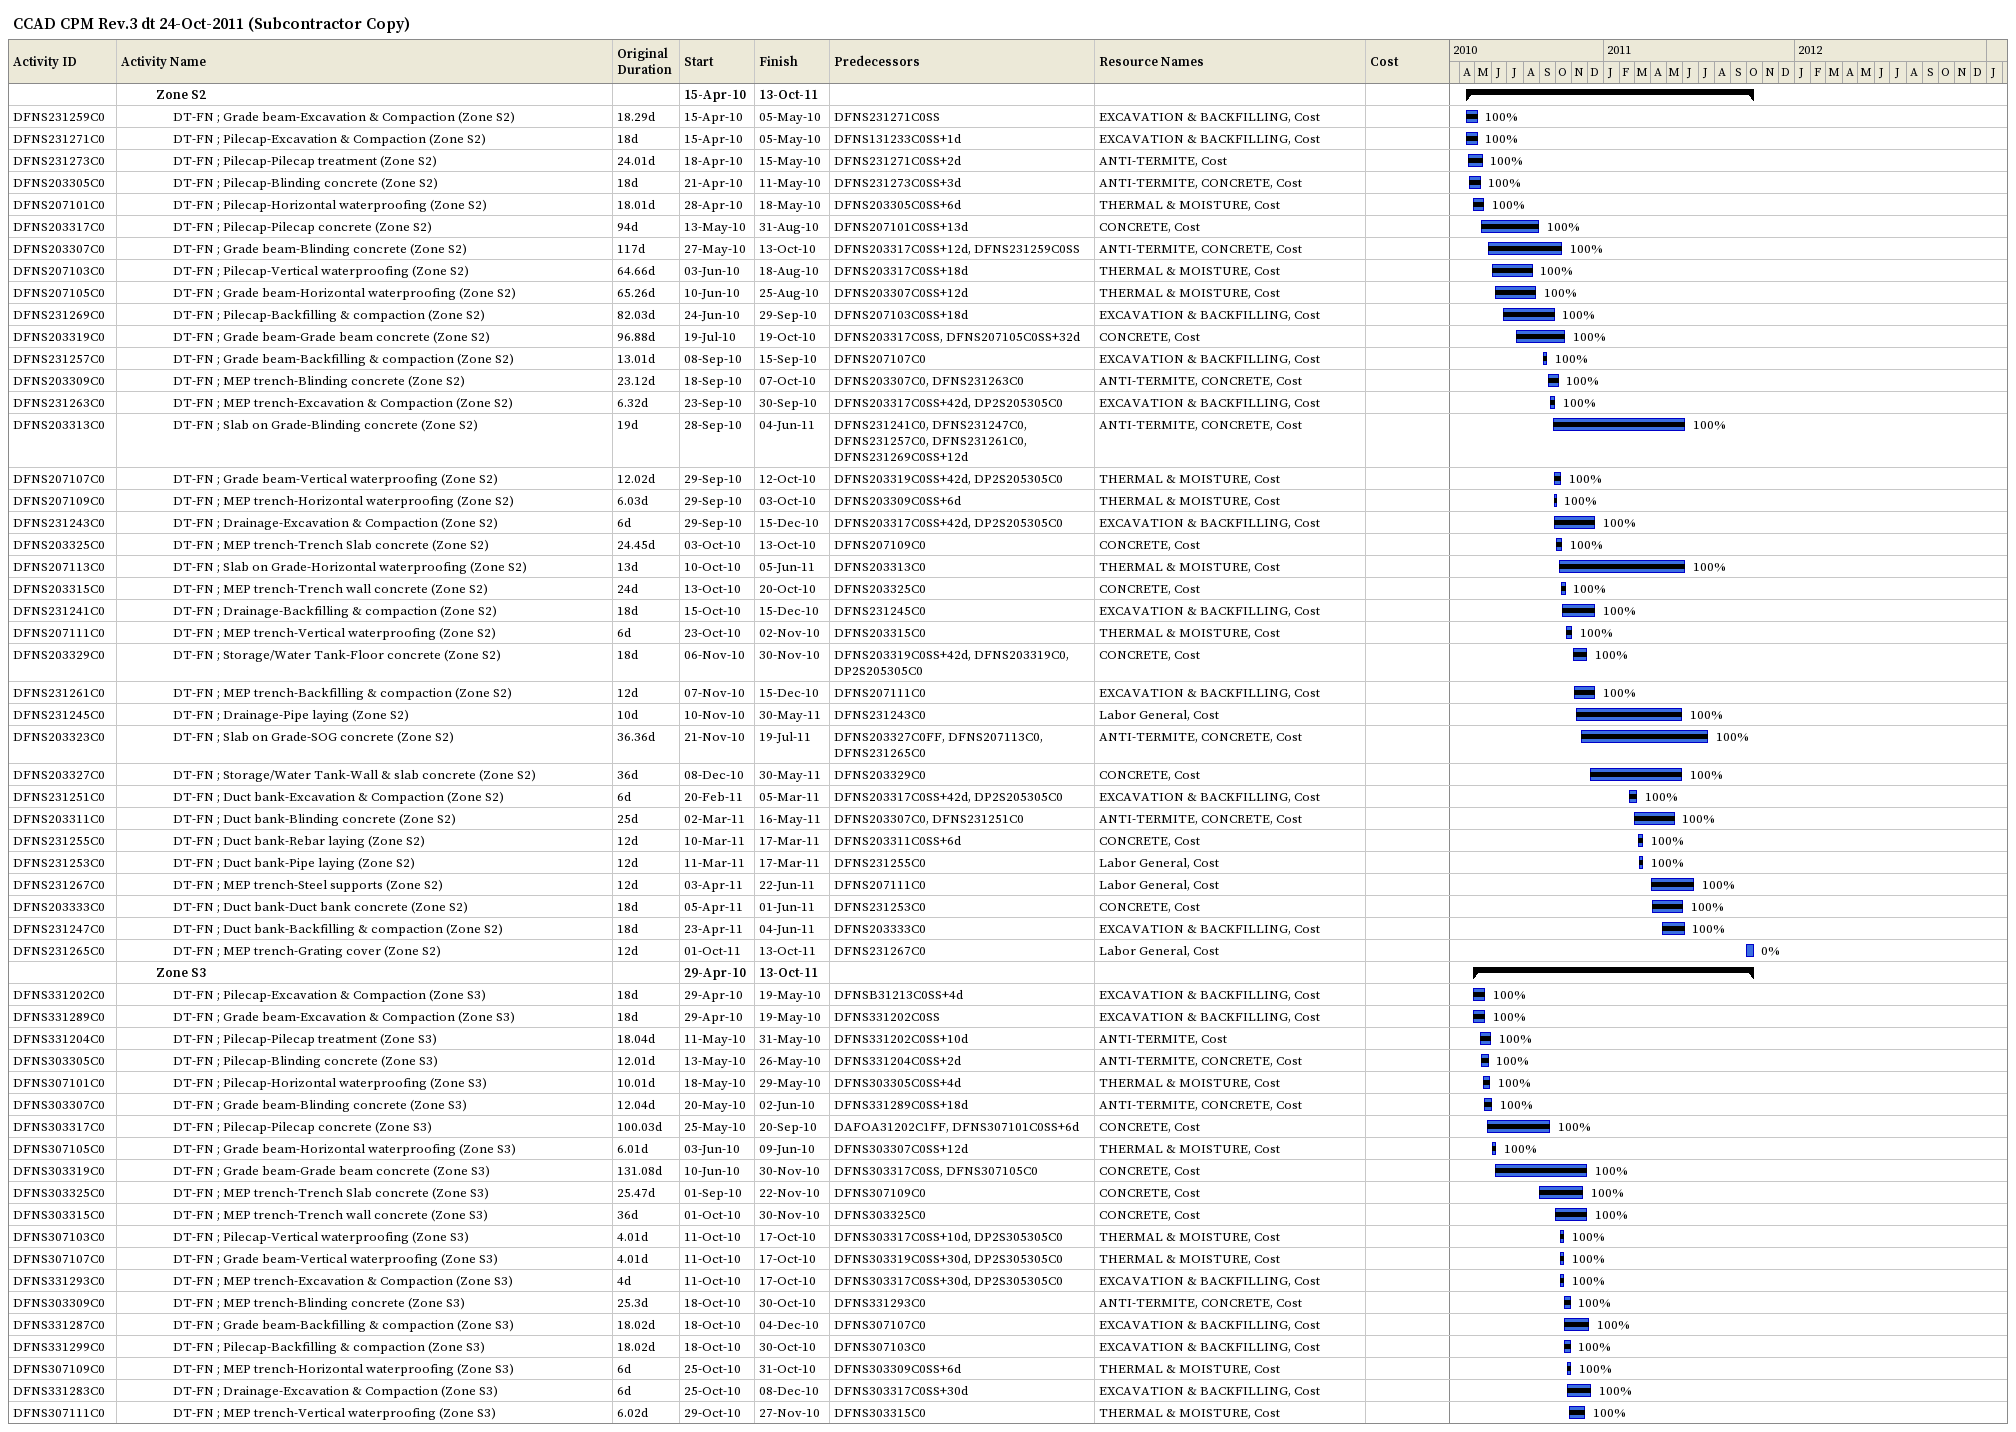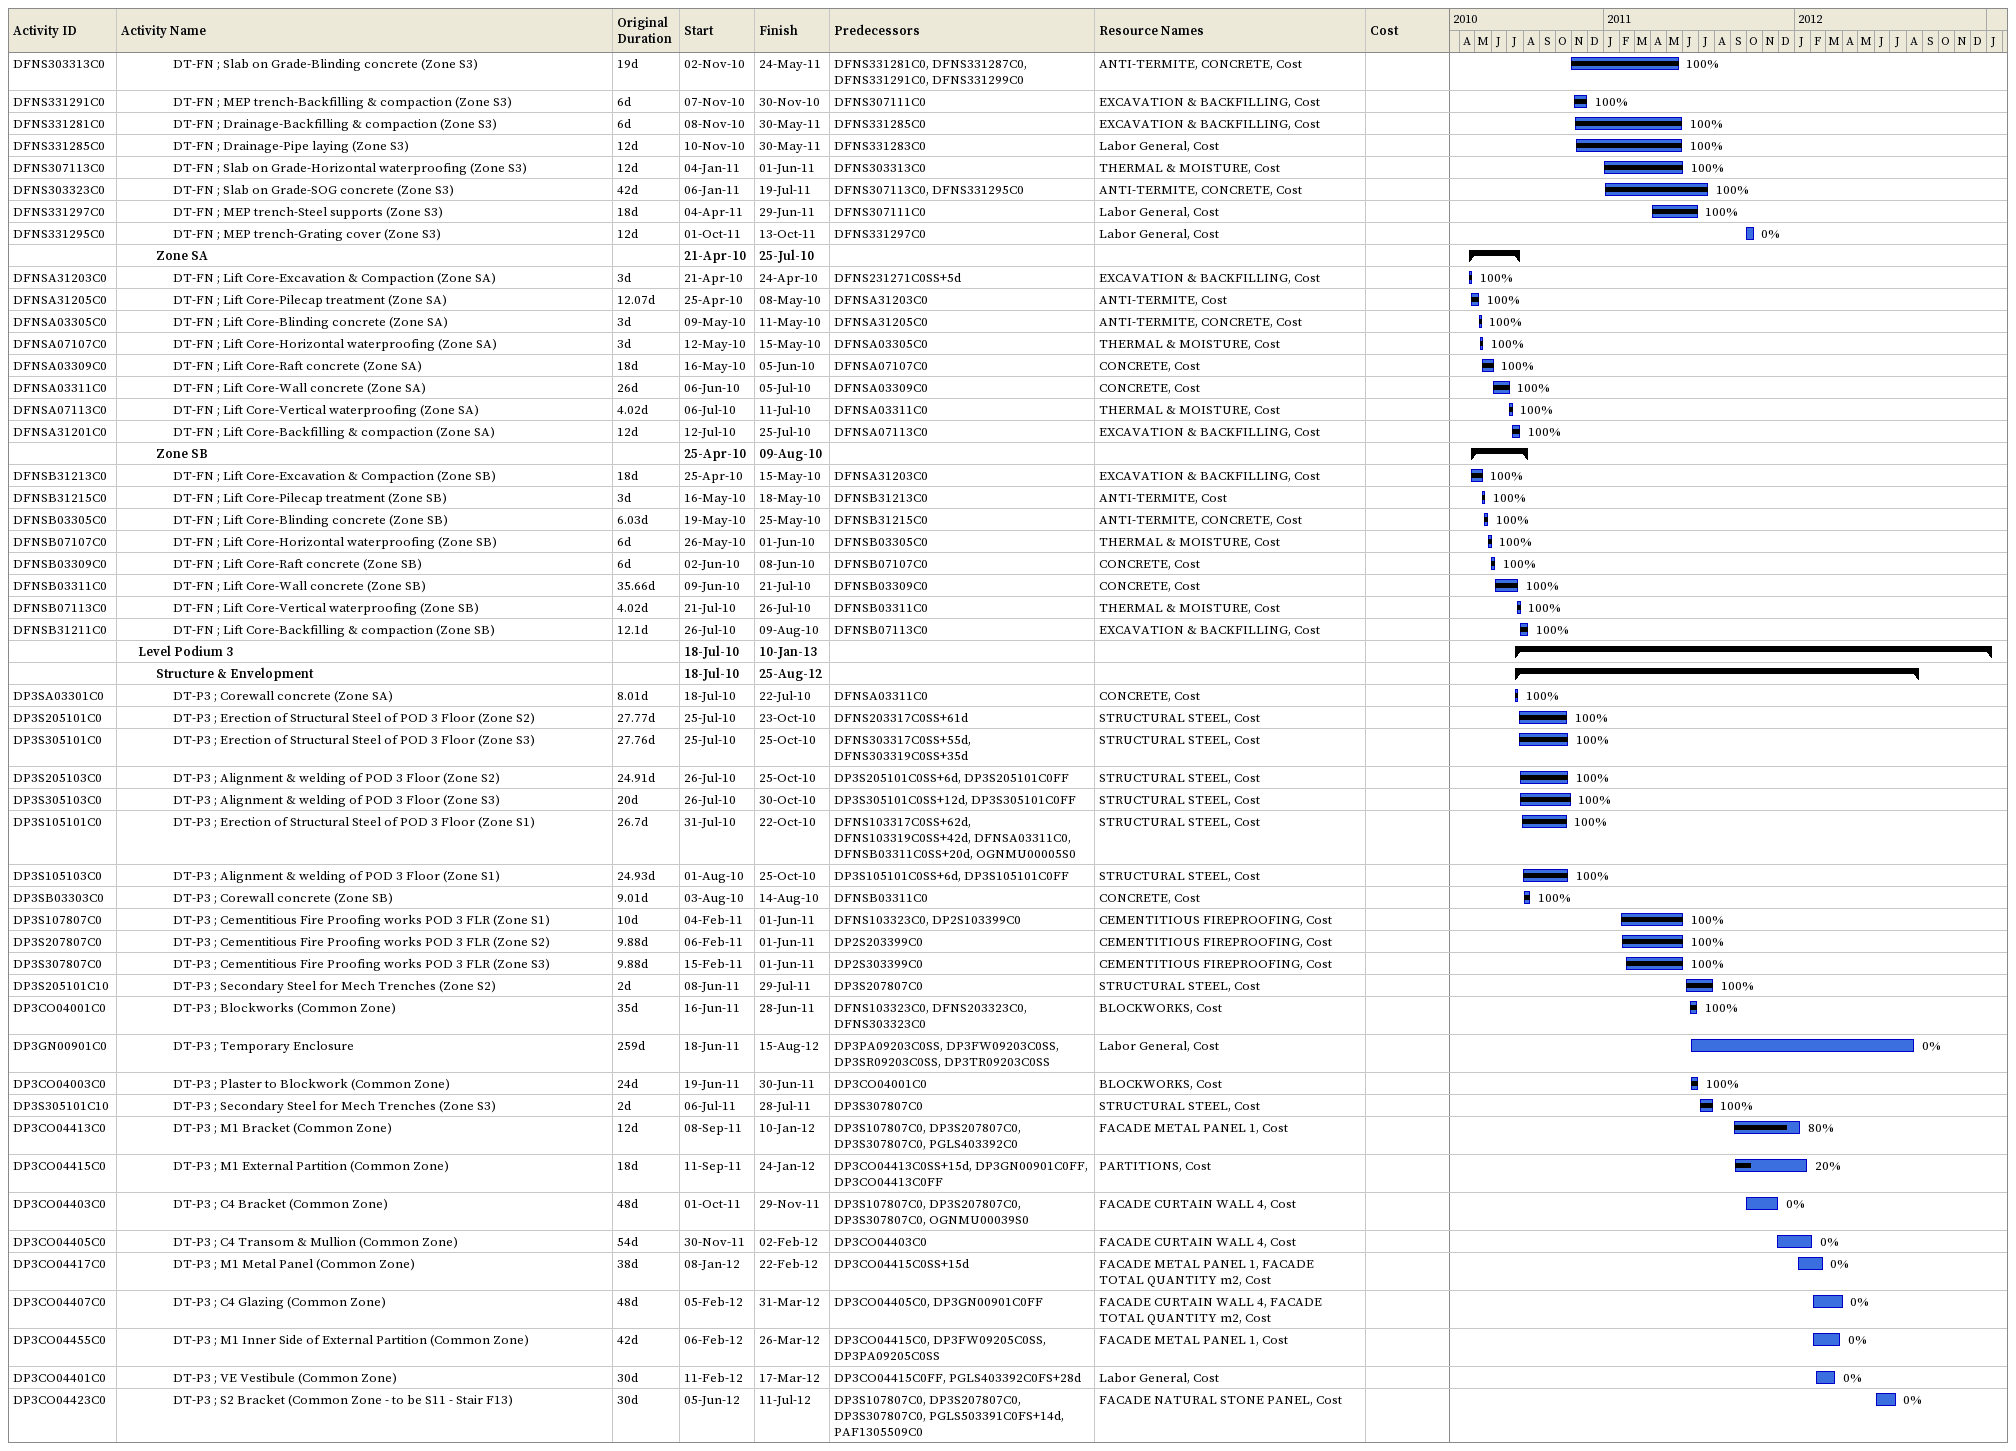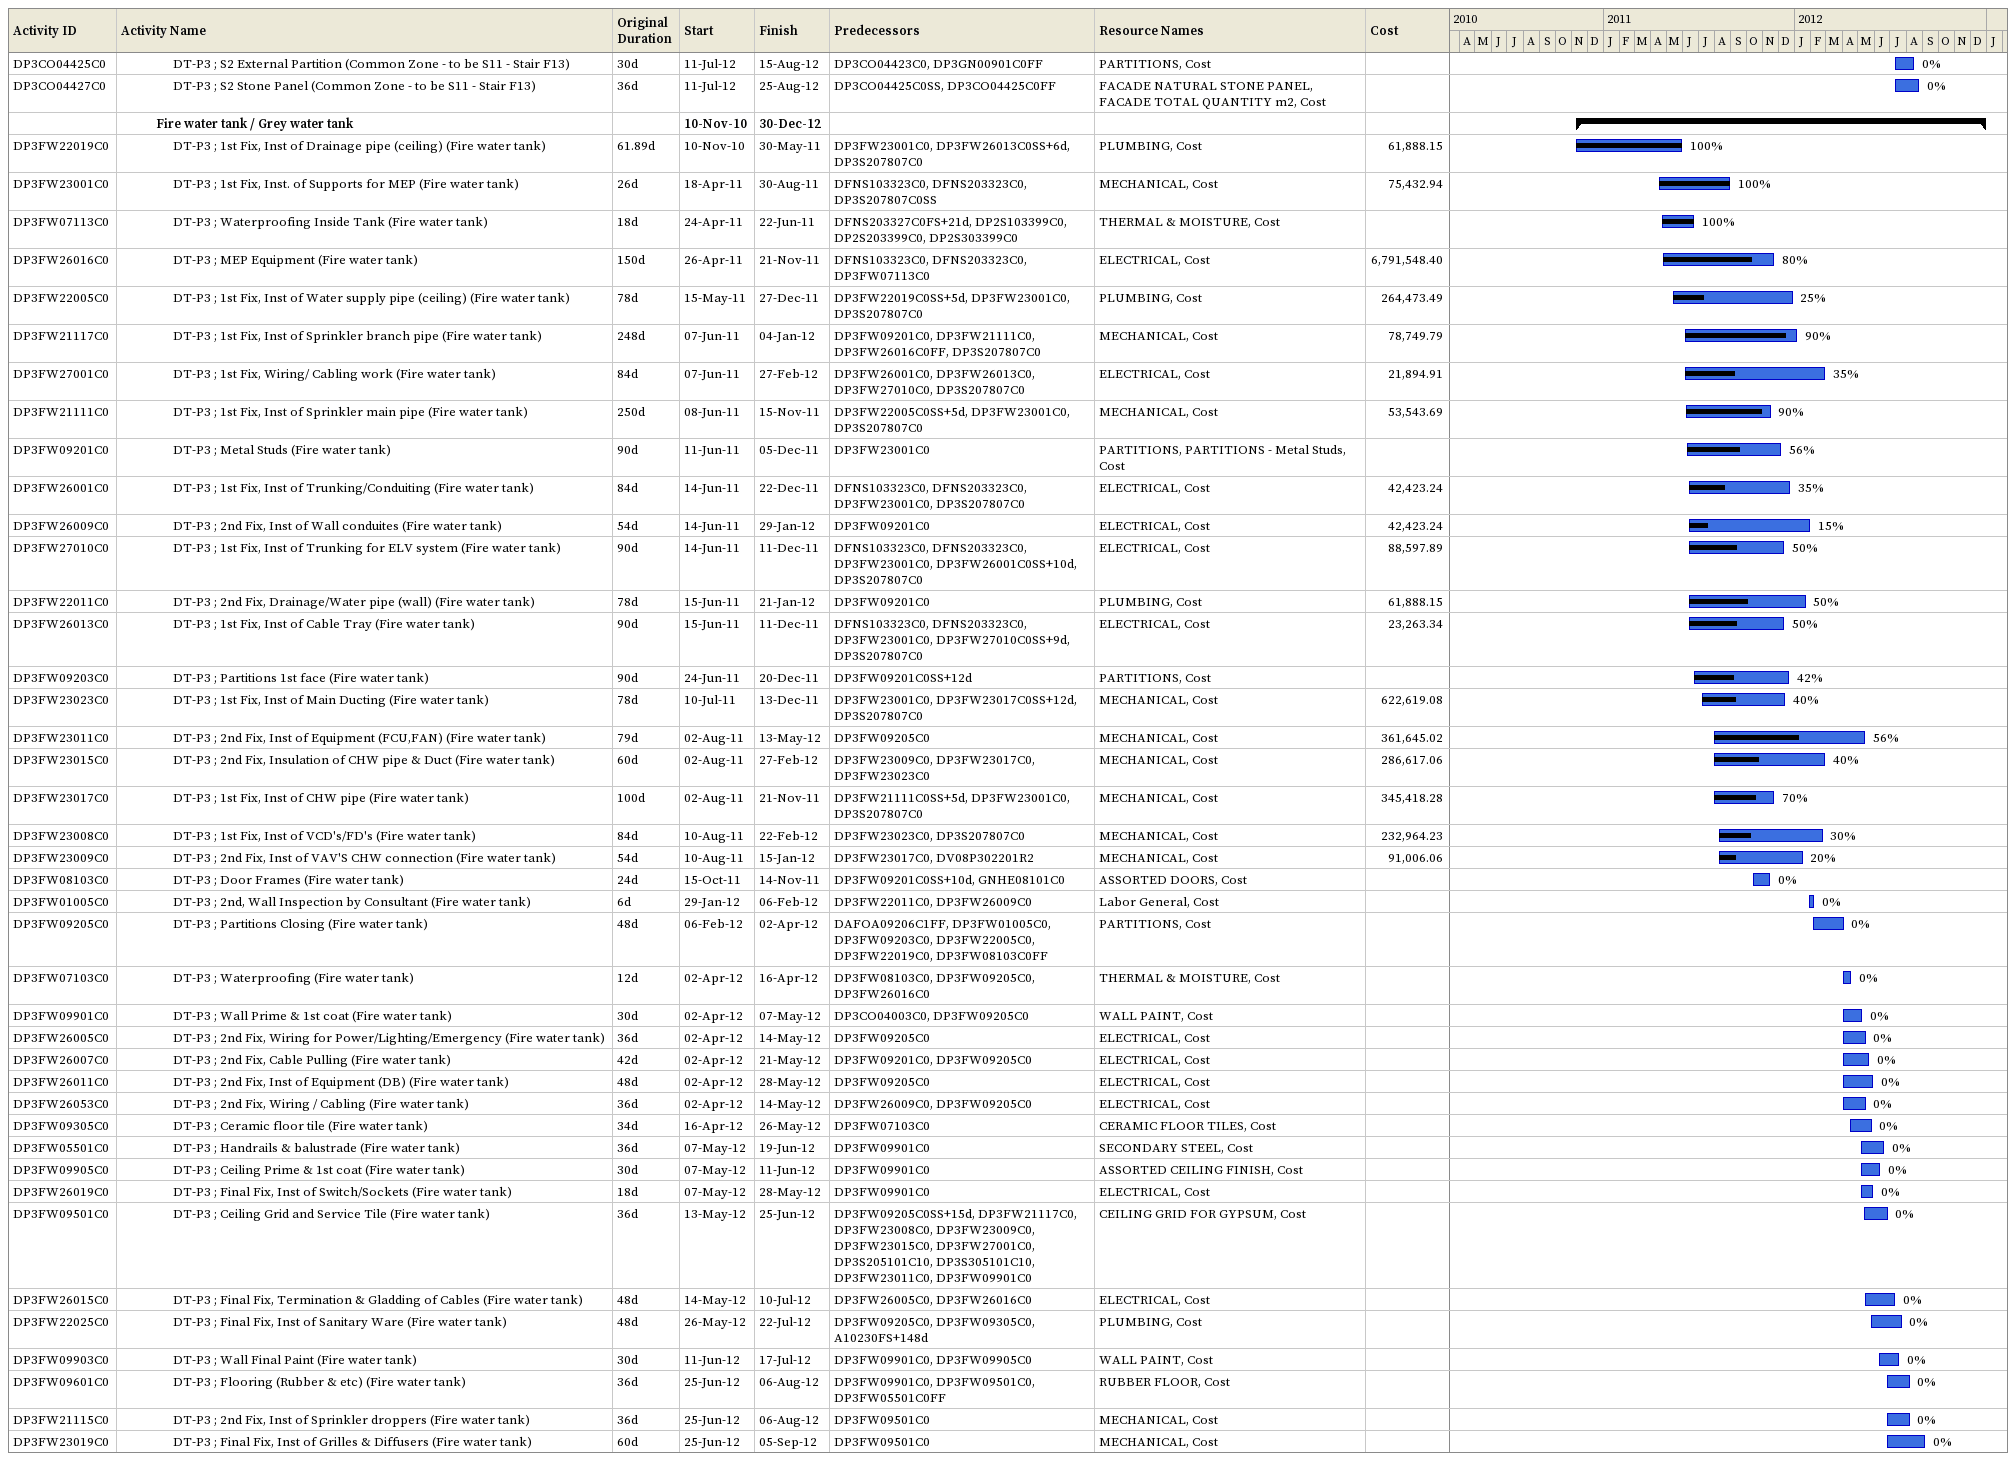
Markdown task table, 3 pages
CCAD CPM Rev.3 dt 24-Oct-2011 (Subcontractor Copy)

| ID | Level | Task | Original duration | Start | Finish | Predecessors | Resources | % complete | Cost |
|---|---|---|---|---|---|---|---|---|---|
|  | 3 | **Zone S2** |  | 2010-04-15 | 2011-10-13 |  |  |  |  |
| DFNS231259C0 | 4 | DT-FN ; Grade beam-Excavation & Compaction (Zone S2) | 18.29d | 2010-04-15 | 2010-05-05 | DFNS231271C0SS | EXCAVATION & BACKFILLING, Cost | 100 |  |
| DFNS231271C0 | 4 | DT-FN ; Pilecap-Excavation & Compaction (Zone S2) | 18d | 2010-04-15 | 2010-05-05 | DFNS131233C0SS+1d | EXCAVATION & BACKFILLING, Cost | 100 |  |
| DFNS231273C0 | 4 | DT-FN ; Pilecap-Pilecap treatment (Zone S2) | 24.01d | 2010-04-18 | 2010-05-15 | DFNS231271C0SS+2d | ANTI-TERMITE, Cost | 100 |  |
| DFNS203305C0 | 4 | DT-FN ; Pilecap-Blinding concrete (Zone S2) | 18d | 2010-04-21 | 2010-05-11 | DFNS231273C0SS+3d | ANTI-TERMITE, CONCRETE, Cost | 100 |  |
| DFNS207101C0 | 4 | DT-FN ; Pilecap-Horizontal waterproofing (Zone S2) | 18.01d | 2010-04-28 | 2010-05-18 | DFNS203305C0SS+6d | THERMAL & MOISTURE, Cost | 100 |  |
| DFNS203317C0 | 4 | DT-FN ; Pilecap-Pilecap concrete (Zone S2) | 94d | 2010-05-13 | 2010-08-31 | DFNS207101C0SS+13d | CONCRETE, Cost | 100 |  |
| DFNS203307C0 | 4 | DT-FN ; Grade beam-Blinding concrete (Zone S2) | 117d | 2010-05-27 | 2010-10-13 | DFNS203317C0SS+12d, DFNS231259C0SS | ANTI-TERMITE, CONCRETE, Cost | 100 |  |
| DFNS207103C0 | 4 | DT-FN ; Pilecap-Vertical waterproofing (Zone S2) | 64.66d | 2010-06-03 | 2010-08-18 | DFNS203317C0SS+18d | THERMAL & MOISTURE, Cost | 100 |  |
| DFNS207105C0 | 4 | DT-FN ; Grade beam-Horizontal waterproofing (Zone S2) | 65.26d | 2010-06-10 | 2010-08-25 | DFNS203307C0SS+12d | THERMAL & MOISTURE, Cost | 100 |  |
| DFNS231269C0 | 4 | DT-FN ; Pilecap-Backfilling & compaction (Zone S2) | 82.03d | 2010-06-24 | 2010-09-29 | DFNS207103C0SS+18d | EXCAVATION & BACKFILLING, Cost | 100 |  |
| DFNS203319C0 | 4 | DT-FN ; Grade beam-Grade beam concrete (Zone S2) | 96.88d | 2010-07-19 | 2010-10-19 | DFNS203317C0SS, DFNS207105C0SS+32d | CONCRETE, Cost | 100 |  |
| DFNS231257C0 | 4 | DT-FN ; Grade beam-Backfilling & compaction (Zone S2) | 13.01d | 2010-09-08 | 2010-09-15 | DFNS207107C0 | EXCAVATION & BACKFILLING, Cost | 100 |  |
| DFNS203309C0 | 4 | DT-FN ; MEP trench-Blinding concrete (Zone S2) | 23.12d | 2010-09-18 | 2010-10-07 | DFNS203307C0, DFNS231263C0 | ANTI-TERMITE, CONCRETE, Cost | 100 |  |
| DFNS231263C0 | 4 | DT-FN ; MEP trench-Excavation & Compaction (Zone S2) | 6.32d | 2010-09-23 | 2010-09-30 | DFNS203317C0SS+42d, DP2S205305C0 | EXCAVATION & BACKFILLING, Cost | 100 |  |
| DFNS203313C0 | 4 | DT-FN ; Slab on Grade-Blinding concrete (Zone S2) | 19d | 2010-09-28 | 2011-06-04 | DFNS231241C0, DFNS231247C0, DFNS231257C0, DFNS231261C0, DFNS231269C0SS+12d | ANTI-TERMITE, CONCRETE, Cost | 100 |  |
| DFNS207107C0 | 4 | DT-FN ; Grade beam-Vertical waterproofing (Zone S2) | 12.02d | 2010-09-29 | 2010-10-12 | DFNS203319C0SS+42d, DP2S205305C0 | THERMAL & MOISTURE, Cost | 100 |  |
| DFNS207109C0 | 4 | DT-FN ; MEP trench-Horizontal waterproofing (Zone S2) | 6.03d | 2010-09-29 | 2010-10-03 | DFNS203309C0SS+6d | THERMAL & MOISTURE, Cost | 100 |  |
| DFNS231243C0 | 4 | DT-FN ; Drainage-Excavation & Compaction (Zone S2) | 6d | 2010-09-29 | 2010-12-15 | DFNS203317C0SS+42d, DP2S205305C0 | EXCAVATION & BACKFILLING, Cost | 100 |  |
| DFNS203325C0 | 4 | DT-FN ; MEP trench-Trench Slab concrete (Zone S2) | 24.45d | 2010-10-03 | 2010-10-13 | DFNS207109C0 | CONCRETE, Cost | 100 |  |
| DFNS207113C0 | 4 | DT-FN ; Slab on Grade-Horizontal waterproofing (Zone S2) | 13d | 2010-10-10 | 2011-06-05 | DFNS203313C0 | THERMAL & MOISTURE, Cost | 100 |  |
| DFNS203315C0 | 4 | DT-FN ; MEP trench-Trench wall concrete (Zone S2) | 24d | 2010-10-13 | 2010-10-20 | DFNS203325C0 | CONCRETE, Cost | 100 |  |
| DFNS231241C0 | 4 | DT-FN ; Drainage-Backfilling & compaction (Zone S2) | 18d | 2010-10-15 | 2010-12-15 | DFNS231245C0 | EXCAVATION & BACKFILLING, Cost | 100 |  |
| DFNS207111C0 | 4 | DT-FN ; MEP trench-Vertical waterproofing (Zone S2) | 6d | 2010-10-23 | 2010-11-02 | DFNS203315C0 | THERMAL & MOISTURE, Cost | 100 |  |
| DFNS203329C0 | 4 | DT-FN ; Storage/Water Tank-Floor concrete (Zone S2) | 18d | 2010-11-06 | 2010-11-30 | DFNS203319C0SS+42d, DFNS203319C0, DP2S205305C0 | CONCRETE, Cost | 100 |  |
| DFNS231261C0 | 4 | DT-FN ; MEP trench-Backfilling & compaction (Zone S2) | 12d | 2010-11-07 | 2010-12-15 | DFNS207111C0 | EXCAVATION & BACKFILLING, Cost | 100 |  |
| DFNS231245C0 | 4 | DT-FN ; Drainage-Pipe laying (Zone S2) | 10d | 2010-11-10 | 2011-05-30 | DFNS231243C0 | Labor General, Cost | 100 |  |
| DFNS203323C0 | 4 | DT-FN ; Slab on Grade-SOG concrete (Zone S2) | 36.36d | 2010-11-21 | 2011-07-19 | DFNS203327C0FF, DFNS207113C0, DFNS231265C0 | ANTI-TERMITE, CONCRETE, Cost | 100 |  |
| DFNS203327C0 | 4 | DT-FN ; Storage/Water Tank-Wall & slab concrete (Zone S2) | 36d | 2010-12-08 | 2011-05-30 | DFNS203329C0 | CONCRETE, Cost | 100 |  |
| DFNS231251C0 | 4 | DT-FN ; Duct bank-Excavation & Compaction (Zone S2) | 6d | 2011-02-20 | 2011-03-05 | DFNS203317C0SS+42d, DP2S205305C0 | EXCAVATION & BACKFILLING, Cost | 100 |  |
| DFNS203311C0 | 4 | DT-FN ; Duct bank-Blinding concrete (Zone S2) | 25d | 2011-03-02 | 2011-05-16 | DFNS203307C0, DFNS231251C0 | ANTI-TERMITE, CONCRETE, Cost | 100 |  |
| DFNS231255C0 | 4 | DT-FN ; Duct bank-Rebar laying (Zone S2) | 12d | 2011-03-10 | 2011-03-17 | DFNS203311C0SS+6d | CONCRETE, Cost | 100 |  |
| DFNS231253C0 | 4 | DT-FN ; Duct bank-Pipe laying (Zone S2) | 12d | 2011-03-11 | 2011-03-17 | DFNS231255C0 | Labor General, Cost | 100 |  |
| DFNS231267C0 | 4 | DT-FN ; MEP trench-Steel supports (Zone S2) | 12d | 2011-04-03 | 2011-06-22 | DFNS207111C0 | Labor General, Cost | 100 |  |
| DFNS203333C0 | 4 | DT-FN ; Duct bank-Duct bank concrete (Zone S2) | 18d | 2011-04-05 | 2011-06-01 | DFNS231253C0 | CONCRETE, Cost | 100 |  |
| DFNS231247C0 | 4 | DT-FN ; Duct bank-Backfilling & compaction (Zone S2) | 18d | 2011-04-23 | 2011-06-04 | DFNS203333C0 | EXCAVATION & BACKFILLING, Cost | 100 |  |
| DFNS231265C0 | 4 | DT-FN ; MEP trench-Grating cover (Zone S2) | 12d | 2011-10-01 | 2011-10-13 | DFNS231267C0 | Labor General, Cost | 0 |  |
|  | 3 | **Zone S3** |  | 2010-04-29 | 2011-10-13 |  |  |  |  |
| DFNS331202C0 | 4 | DT-FN ; Pilecap-Excavation & Compaction (Zone S3) | 18d | 2010-04-29 | 2010-05-19 | DFNSB31213C0SS+4d | EXCAVATION & BACKFILLING, Cost | 100 |  |
| DFNS331289C0 | 4 | DT-FN ; Grade beam-Excavation & Compaction (Zone S3) | 18d | 2010-04-29 | 2010-05-19 | DFNS331202C0SS | EXCAVATION & BACKFILLING, Cost | 100 |  |
| DFNS331204C0 | 4 | DT-FN ; Pilecap-Pilecap treatment (Zone S3) | 18.04d | 2010-05-11 | 2010-05-31 | DFNS331202C0SS+10d | ANTI-TERMITE, Cost | 100 |  |
| DFNS303305C0 | 4 | DT-FN ; Pilecap-Blinding concrete (Zone S3) | 12.01d | 2010-05-13 | 2010-05-26 | DFNS331204C0SS+2d | ANTI-TERMITE, CONCRETE, Cost | 100 |  |
| DFNS307101C0 | 4 | DT-FN ; Pilecap-Horizontal waterproofing (Zone S3) | 10.01d | 2010-05-18 | 2010-05-29 | DFNS303305C0SS+4d | THERMAL & MOISTURE, Cost | 100 |  |
| DFNS303307C0 | 4 | DT-FN ; Grade beam-Blinding concrete (Zone S3) | 12.04d | 2010-05-20 | 2010-06-02 | DFNS331289C0SS+18d | ANTI-TERMITE, CONCRETE, Cost | 100 |  |
| DFNS303317C0 | 4 | DT-FN ; Pilecap-Pilecap concrete (Zone S3) | 100.03d | 2010-05-25 | 2010-09-20 | DAFOA31202C1FF, DFNS307101C0SS+6d | CONCRETE, Cost | 100 |  |
| DFNS307105C0 | 4 | DT-FN ; Grade beam-Horizontal waterproofing (Zone S3) | 6.01d | 2010-06-03 | 2010-06-09 | DFNS303307C0SS+12d | THERMAL & MOISTURE, Cost | 100 |  |
| DFNS303319C0 | 4 | DT-FN ; Grade beam-Grade beam concrete (Zone S3) | 131.08d | 2010-06-10 | 2010-11-30 | DFNS303317C0SS, DFNS307105C0 | CONCRETE, Cost | 100 |  |
| DFNS303325C0 | 4 | DT-FN ; MEP trench-Trench Slab concrete (Zone S3) | 25.47d | 2010-09-01 | 2010-11-22 | DFNS307109C0 | CONCRETE, Cost | 100 |  |
| DFNS303315C0 | 4 | DT-FN ; MEP trench-Trench wall concrete (Zone S3) | 36d | 2010-10-01 | 2010-11-30 | DFNS303325C0 | CONCRETE, Cost | 100 |  |
| DFNS307103C0 | 4 | DT-FN ; Pilecap-Vertical waterproofing (Zone S3) | 4.01d | 2010-10-11 | 2010-10-17 | DFNS303317C0SS+10d, DP2S305305C0 | THERMAL & MOISTURE, Cost | 100 |  |
| DFNS307107C0 | 4 | DT-FN ; Grade beam-Vertical waterproofing (Zone S3) | 4.01d | 2010-10-11 | 2010-10-17 | DFNS303319C0SS+30d, DP2S305305C0 | THERMAL & MOISTURE, Cost | 100 |  |
| DFNS331293C0 | 4 | DT-FN ; MEP trench-Excavation & Compaction (Zone S3) | 4d | 2010-10-11 | 2010-10-17 | DFNS303317C0SS+30d, DP2S305305C0 | EXCAVATION & BACKFILLING, Cost | 100 |  |
| DFNS303309C0 | 4 | DT-FN ; MEP trench-Blinding concrete (Zone S3) | 25.3d | 2010-10-18 | 2010-10-30 | DFNS331293C0 | ANTI-TERMITE, CONCRETE, Cost | 100 |  |
| DFNS331287C0 | 4 | DT-FN ; Grade beam-Backfilling & compaction (Zone S3) | 18.02d | 2010-10-18 | 2010-12-04 | DFNS307107C0 | EXCAVATION & BACKFILLING, Cost | 100 |  |
| DFNS331299C0 | 4 | DT-FN ; Pilecap-Backfilling & compaction (Zone S3) | 18.02d | 2010-10-18 | 2010-10-30 | DFNS307103C0 | EXCAVATION & BACKFILLING, Cost | 100 |  |
| DFNS307109C0 | 4 | DT-FN ; MEP trench-Horizontal waterproofing (Zone S3) | 6d | 2010-10-25 | 2010-10-31 | DFNS303309C0SS+6d | THERMAL & MOISTURE, Cost | 100 |  |
| DFNS331283C0 | 4 | DT-FN ; Drainage-Excavation & Compaction (Zone S3) | 6d | 2010-10-25 | 2010-12-08 | DFNS303317C0SS+30d | EXCAVATION & BACKFILLING, Cost | 100 |  |
| DFNS307111C0 | 4 | DT-FN ; MEP trench-Vertical waterproofing (Zone S3) | 6.02d | 2010-10-29 | 2010-11-27 | DFNS303315C0 | THERMAL & MOISTURE, Cost | 100 |  |
| DFNS303313C0 | 4 | DT-FN ; Slab on Grade-Blinding concrete (Zone S3) | 19d | 2010-11-02 | 2011-05-24 | DFNS331281C0, DFNS331287C0, DFNS331291C0, DFNS331299C0 | ANTI-TERMITE, CONCRETE, Cost | 100 |  |
| DFNS331291C0 | 4 | DT-FN ; MEP trench-Backfilling & compaction (Zone S3) | 6d | 2010-11-07 | 2010-11-30 | DFNS307111C0 | EXCAVATION & BACKFILLING, Cost | 100 |  |
| DFNS331281C0 | 4 | DT-FN ; Drainage-Backfilling & compaction (Zone S3) | 6d | 2010-11-08 | 2011-05-30 | DFNS331285C0 | EXCAVATION & BACKFILLING, Cost | 100 |  |
| DFNS331285C0 | 4 | DT-FN ; Drainage-Pipe laying (Zone S3) | 12d | 2010-11-10 | 2011-05-30 | DFNS331283C0 | Labor General, Cost | 100 |  |
| DFNS307113C0 | 4 | DT-FN ; Slab on Grade-Horizontal waterproofing (Zone S3) | 12d | 2011-01-04 | 2011-06-01 | DFNS303313C0 | THERMAL & MOISTURE, Cost | 100 |  |
| DFNS303323C0 | 4 | DT-FN ; Slab on Grade-SOG concrete (Zone S3) | 42d | 2011-01-06 | 2011-07-19 | DFNS307113C0, DFNS331295C0 | ANTI-TERMITE, CONCRETE, Cost | 100 |  |
| DFNS331297C0 | 4 | DT-FN ; MEP trench-Steel supports (Zone S3) | 18d | 2011-04-04 | 2011-06-29 | DFNS307111C0 | Labor General, Cost | 100 |  |
| DFNS331295C0 | 4 | DT-FN ; MEP trench-Grating cover (Zone S3) | 12d | 2011-10-01 | 2011-10-13 | DFNS331297C0 | Labor General, Cost | 0 |  |
|  | 3 | **Zone SA** |  | 2010-04-21 | 2010-07-25 |  |  |  |  |
| DFNSA31203C0 | 4 | DT-FN ; Lift Core-Excavation & Compaction (Zone SA) | 3d | 2010-04-21 | 2010-04-24 | DFNS231271C0SS+5d | EXCAVATION & BACKFILLING, Cost | 100 |  |
| DFNSA31205C0 | 4 | DT-FN ; Lift Core-Pilecap treatment (Zone SA) | 12.07d | 2010-04-25 | 2010-05-08 | DFNSA31203C0 | ANTI-TERMITE, Cost | 100 |  |
| DFNSA03305C0 | 4 | DT-FN ; Lift Core-Blinding concrete (Zone SA) | 3d | 2010-05-09 | 2010-05-11 | DFNSA31205C0 | ANTI-TERMITE, CONCRETE, Cost | 100 |  |
| DFNSA07107C0 | 4 | DT-FN ; Lift Core-Horizontal waterproofing (Zone SA) | 3d | 2010-05-12 | 2010-05-15 | DFNSA03305C0 | THERMAL & MOISTURE, Cost | 100 |  |
| DFNSA03309C0 | 4 | DT-FN ; Lift Core-Raft concrete (Zone SA) | 18d | 2010-05-16 | 2010-06-05 | DFNSA07107C0 | CONCRETE, Cost | 100 |  |
| DFNSA03311C0 | 4 | DT-FN ; Lift Core-Wall concrete (Zone SA) | 26d | 2010-06-06 | 2010-07-05 | DFNSA03309C0 | CONCRETE, Cost | 100 |  |
| DFNSA07113C0 | 4 | DT-FN ; Lift Core-Vertical waterproofing (Zone SA) | 4.02d | 2010-07-06 | 2010-07-11 | DFNSA03311C0 | THERMAL & MOISTURE, Cost | 100 |  |
| DFNSA31201C0 | 4 | DT-FN ; Lift Core-Backfilling & compaction (Zone SA) | 12d | 2010-07-12 | 2010-07-25 | DFNSA07113C0 | EXCAVATION & BACKFILLING, Cost | 100 |  |
|  | 3 | **Zone SB** |  | 2010-04-25 | 2010-08-09 |  |  |  |  |
| DFNSB31213C0 | 4 | DT-FN ; Lift Core-Excavation & Compaction (Zone SB) | 18d | 2010-04-25 | 2010-05-15 | DFNSA31203C0 | EXCAVATION & BACKFILLING, Cost | 100 |  |
| DFNSB31215C0 | 4 | DT-FN ; Lift Core-Pilecap treatment (Zone SB) | 3d | 2010-05-16 | 2010-05-18 | DFNSB31213C0 | ANTI-TERMITE, Cost | 100 |  |
| DFNSB03305C0 | 4 | DT-FN ; Lift Core-Blinding concrete (Zone SB) | 6.03d | 2010-05-19 | 2010-05-25 | DFNSB31215C0 | ANTI-TERMITE, CONCRETE, Cost | 100 |  |
| DFNSB07107C0 | 4 | DT-FN ; Lift Core-Horizontal waterproofing (Zone SB) | 6d | 2010-05-26 | 2010-06-01 | DFNSB03305C0 | THERMAL & MOISTURE, Cost | 100 |  |
| DFNSB03309C0 | 4 | DT-FN ; Lift Core-Raft concrete (Zone SB) | 6d | 2010-06-02 | 2010-06-08 | DFNSB07107C0 | CONCRETE, Cost | 100 |  |
| DFNSB03311C0 | 4 | DT-FN ; Lift Core-Wall concrete (Zone SB) | 35.66d | 2010-06-09 | 2010-07-21 | DFNSB03309C0 | CONCRETE, Cost | 100 |  |
| DFNSB07113C0 | 4 | DT-FN ; Lift Core-Vertical waterproofing (Zone SB) | 4.02d | 2010-07-21 | 2010-07-26 | DFNSB03311C0 | THERMAL & MOISTURE, Cost | 100 |  |
| DFNSB31211C0 | 4 | DT-FN ; Lift Core-Backfilling & compaction (Zone SB) | 12.1d | 2010-07-26 | 2010-08-09 | DFNSB07113C0 | EXCAVATION & BACKFILLING, Cost | 100 |  |
|  | 2 | **Level Podium 3** |  | 2010-07-18 | 2013-01-10 |  |  |  |  |
|  | 3 | **Structure & Envelopment** |  | 2010-07-18 | 2012-08-25 |  |  |  |  |
| DP3SA03301C0 | 4 | DT-P3 ; Corewall concrete (Zone SA) | 8.01d | 2010-07-18 | 2010-07-22 | DFNSA03311C0 | CONCRETE, Cost | 100 |  |
| DP3S205101C0 | 4 | DT-P3 ; Erection of Structural Steel of POD 3 Floor (Zone S2) | 27.77d | 2010-07-25 | 2010-10-23 | DFNS203317C0SS+61d | STRUCTURAL STEEL, Cost | 100 |  |
| DP3S305101C0 | 4 | DT-P3 ; Erection of Structural Steel of POD 3 Floor (Zone S3) | 27.76d | 2010-07-25 | 2010-10-25 | DFNS303317C0SS+55d, DFNS303319C0SS+35d | STRUCTURAL STEEL, Cost | 100 |  |
| DP3S205103C0 | 4 | DT-P3 ; Alignment & welding of POD 3 Floor (Zone S2) | 24.91d | 2010-07-26 | 2010-10-25 | DP3S205101C0SS+6d, DP3S205101C0FF | STRUCTURAL STEEL, Cost | 100 |  |
| DP3S305103C0 | 4 | DT-P3 ; Alignment & welding of POD 3 Floor (Zone S3) | 20d | 2010-07-26 | 2010-10-30 | DP3S305101C0SS+12d, DP3S305101C0FF | STRUCTURAL STEEL, Cost | 100 |  |
| DP3S105101C0 | 4 | DT-P3 ; Erection of Structural Steel of POD 3 Floor (Zone S1) | 26.7d | 2010-07-31 | 2010-10-22 | DFNS103317C0SS+62d, DFNS103319C0SS+42d, DFNSA03311C0, DFNSB03311C0SS+20d, OGNMU00005S0 | STRUCTURAL STEEL, Cost | 100 |  |
| DP3S105103C0 | 4 | DT-P3 ; Alignment & welding of POD 3 Floor (Zone S1) | 24.93d | 2010-08-01 | 2010-10-25 | DP3S105101C0SS+6d, DP3S105101C0FF | STRUCTURAL STEEL, Cost | 100 |  |
| DP3SB03303C0 | 4 | DT-P3 ; Corewall concrete (Zone SB) | 9.01d | 2010-08-03 | 2010-08-14 | DFNSB03311C0 | CONCRETE, Cost | 100 |  |
| DP3S107807C0 | 4 | DT-P3 ; Cementitious Fire Proofing works POD 3 FLR (Zone S1) | 10d | 2011-02-04 | 2011-06-01 | DFNS103323C0, DP2S103399C0 | CEMENTITIOUS FIREPROOFING, Cost | 100 |  |
| DP3S207807C0 | 4 | DT-P3 ; Cementitious Fire Proofing works POD 3 FLR (Zone S2) | 9.88d | 2011-02-06 | 2011-06-01 | DP2S203399C0 | CEMENTITIOUS FIREPROOFING, Cost | 100 |  |
| DP3S307807C0 | 4 | DT-P3 ; Cementitious Fire Proofing works POD 3 FLR (Zone S3) | 9.88d | 2011-02-15 | 2011-06-01 | DP2S303399C0 | CEMENTITIOUS FIREPROOFING, Cost | 100 |  |
| DP3S205101C10 | 4 | DT-P3 ; Secondary Steel for Mech Trenches (Zone S2) | 2d | 2011-06-08 | 2011-07-29 | DP3S207807C0 | STRUCTURAL STEEL, Cost | 100 |  |
| DP3CO04001C0 | 4 | DT-P3 ; Blockworks (Common Zone) | 35d | 2011-06-16 | 2011-06-28 | DFNS103323C0, DFNS203323C0, DFNS303323C0 | BLOCKWORKS, Cost | 100 |  |
| DP3GN00901C0 | 4 | DT-P3 ; Temporary Enclosure | 259d | 2011-06-18 | 2012-08-15 | DP3PA09203C0SS, DP3FW09203C0SS, DP3SR09203C0SS, DP3TR09203C0SS | Labor General, Cost | 0 |  |
| DP3CO04003C0 | 4 | DT-P3 ; Plaster to Blockwork (Common Zone) | 24d | 2011-06-19 | 2011-06-30 | DP3CO04001C0 | BLOCKWORKS, Cost | 100 |  |
| DP3S305101C10 | 4 | DT-P3 ; Secondary Steel for Mech Trenches (Zone S3) | 2d | 2011-07-06 | 2011-07-28 | DP3S307807C0 | STRUCTURAL STEEL, Cost | 100 |  |
| DP3CO04413C0 | 4 | DT-P3 ; M1 Bracket (Common Zone) | 12d | 2011-09-08 | 2012-01-10 | DP3S107807C0, DP3S207807C0, DP3S307807C0, PGLS403392C0 | FACADE METAL PANEL 1, Cost | 80 |  |
| DP3CO04415C0 | 4 | DT-P3 ; M1 External Partition (Common Zone) | 18d | 2011-09-11 | 2012-01-24 | DP3CO04413C0SS+15d, DP3GN00901C0FF, DP3CO04413C0FF | PARTITIONS, Cost | 20 |  |
| DP3CO04403C0 | 4 | DT-P3 ; C4 Bracket (Common Zone) | 48d | 2011-10-01 | 2011-11-29 | DP3S107807C0, DP3S207807C0, DP3S307807C0, OGNMU00039S0 | FACADE CURTAIN WALL 4, Cost | 0 |  |
| DP3CO04405C0 | 4 | DT-P3 ; C4 Transom & Mullion (Common Zone) | 54d | 2011-11-30 | 2012-02-02 | DP3CO04403C0 | FACADE CURTAIN WALL 4, Cost | 0 |  |
| DP3CO04417C0 | 4 | DT-P3 ; M1 Metal Panel (Common Zone) | 38d | 2012-01-08 | 2012-02-22 | DP3CO04415C0SS+15d | FACADE METAL PANEL 1, FACADE TOTAL QUANTITY m2, Cost | 0 |  |
| DP3CO04407C0 | 4 | DT-P3 ; C4 Glazing (Common Zone) | 48d | 2012-02-05 | 2012-03-31 | DP3CO04405C0, DP3GN00901C0FF | FACADE CURTAIN WALL 4, FACADE TOTAL QUANTITY m2, Cost | 0 |  |
| DP3CO04455C0 | 4 | DT-P3 ; M1 Inner Side of External Partition (Common Zone) | 42d | 2012-02-06 | 2012-03-26 | DP3CO04415C0, DP3FW09205C0SS, DP3PA09205C0SS | FACADE METAL PANEL 1, Cost | 0 |  |
| DP3CO04401C0 | 4 | DT-P3 ; VE Vestibule (Common Zone) | 30d | 2012-02-11 | 2012-03-17 | DP3CO04415C0FF, PGLS403392C0FS+28d | Labor General, Cost | 0 |  |
| DP3CO04423C0 | 4 | DT-P3 ; S2 Bracket (Common Zone - to be S11 - Stair F13) | 30d | 2012-06-05 | 2012-07-11 | DP3S107807C0, DP3S207807C0, DP3S307807C0, PGLS503391C0FS+14d, PAF1305509C0 | FACADE NATURAL STONE PANEL, Cost | 0 |  |
| DP3CO04425C0 | 4 | DT-P3 ; S2 External Partition (Common Zone - to be S11 - Stair F13) | 30d | 2012-07-11 | 2012-08-15 | DP3CO04423C0, DP3GN00901C0FF | PARTITIONS, Cost | 0 |  |
| DP3CO04427C0 | 4 | DT-P3 ; S2 Stone Panel (Common Zone - to be S11 - Stair F13) | 36d | 2012-07-11 | 2012-08-25 | DP3CO04425C0SS, DP3CO04425C0FF | FACADE NATURAL STONE PANEL, FACADE TOTAL QUANTITY m2, Cost | 0 |  |
|  | 3 | **Fire water tank / Grey water tank** |  | 2010-11-10 | 2012-12-30 |  |  |  |  |
| DP3FW22019C0 | 4 | DT-P3 ; 1st Fix, Inst of Drainage pipe (ceiling) (Fire water tank) | 61.89d | 2010-11-10 | 2011-05-30 | DP3FW23001C0, DP3FW26013C0SS+6d, DP3S207807C0 | PLUMBING, Cost | 100 | 61888.15 |
| DP3FW23001C0 | 4 | DT-P3 ; 1st Fix, Inst. of Supports for MEP (Fire water tank) | 26d | 2011-04-18 | 2011-08-30 | DFNS103323C0, DFNS203323C0, DP3S207807C0SS | MECHANICAL, Cost | 100 | 75432.94 |
| DP3FW07113C0 | 4 | DT-P3 ; Waterproofing Inside Tank (Fire water tank) | 18d | 2011-04-24 | 2011-06-22 | DFNS203327C0FS+21d, DP2S103399C0, DP2S203399C0, DP2S303399C0 | THERMAL & MOISTURE, Cost | 100 |  |
| DP3FW26016C0 | 4 | DT-P3 ; MEP Equipment (Fire water tank) | 150d | 2011-04-26 | 2011-11-21 | DFNS103323C0, DFNS203323C0, DP3FW07113C0 | ELECTRICAL, Cost | 80 | 6791548.40 |
| DP3FW22005C0 | 4 | DT-P3 ; 1st Fix, Inst of Water supply pipe (ceiling) (Fire water tank) | 78d | 2011-05-15 | 2011-12-27 | DP3FW22019C0SS+5d, DP3FW23001C0, DP3S207807C0 | PLUMBING, Cost | 25 | 264473.49 |
| DP3FW21117C0 | 4 | DT-P3 ; 1st Fix, Inst of Sprinkler branch pipe (Fire water tank) | 248d | 2011-06-07 | 2012-01-04 | DP3FW09201C0, DP3FW21111C0, DP3FW26016C0FF, DP3S207807C0 | MECHANICAL, Cost | 90 | 78749.79 |
| DP3FW27001C0 | 4 | DT-P3 ; 1st Fix, Wiring/ Cabling work (Fire water tank) | 84d | 2011-06-07 | 2012-02-27 | DP3FW26001C0, DP3FW26013C0, DP3FW27010C0, DP3S207807C0 | ELECTRICAL, Cost | 35 | 21894.91 |
| DP3FW21111C0 | 4 | DT-P3 ; 1st Fix, Inst of Sprinkler main pipe (Fire water tank) | 250d | 2011-06-08 | 2011-11-15 | DP3FW22005C0SS+5d, DP3FW23001C0, DP3S207807C0 | MECHANICAL, Cost | 90 | 53543.69 |
| DP3FW09201C0 | 4 | DT-P3 ; Metal Studs (Fire water tank) | 90d | 2011-06-11 | 2011-12-05 | DP3FW23001C0 | PARTITIONS, PARTITIONS - Metal Studs, Cost | 56 |  |
| DP3FW26001C0 | 4 | DT-P3 ; 1st Fix, Inst of Trunking/Conduiting (Fire water tank) | 84d | 2011-06-14 | 2011-12-22 | DFNS103323C0, DFNS203323C0, DP3FW23001C0, DP3S207807C0 | ELECTRICAL, Cost | 35 | 42423.24 |
| DP3FW26009C0 | 4 | DT-P3 ; 2nd Fix, Inst of Wall conduites (Fire water tank) | 54d | 2011-06-14 | 2012-01-29 | DP3FW09201C0 | ELECTRICAL, Cost | 15 | 42423.24 |
| DP3FW27010C0 | 4 | DT-P3 ; 1st Fix, Inst of Trunking for ELV system (Fire water tank) | 90d | 2011-06-14 | 2011-12-11 | DFNS103323C0, DFNS203323C0, DP3FW23001C0, DP3FW26001C0SS+10d, DP3S207807C0 | ELECTRICAL, Cost | 50 | 88597.89 |
| DP3FW22011C0 | 4 | DT-P3 ; 2nd Fix, Drainage/Water pipe (wall) (Fire water tank) | 78d | 2011-06-15 | 2012-01-21 | DP3FW09201C0 | PLUMBING, Cost | 50 | 61888.15 |
| DP3FW26013C0 | 4 | DT-P3 ; 1st Fix, Inst of Cable Tray (Fire water tank) | 90d | 2011-06-15 | 2011-12-11 | DFNS103323C0, DFNS203323C0, DP3FW23001C0, DP3FW27010C0SS+9d, DP3S207807C0 | ELECTRICAL, Cost | 50 | 23263.34 |
| DP3FW09203C0 | 4 | DT-P3 ; Partitions 1st face (Fire water tank) | 90d | 2011-06-24 | 2011-12-20 | DP3FW09201C0SS+12d | PARTITIONS, Cost | 42 |  |
| DP3FW23023C0 | 4 | DT-P3 ; 1st Fix, Inst of Main Ducting (Fire water tank) | 78d | 2011-07-10 | 2011-12-13 | DP3FW23001C0, DP3FW23017C0SS+12d, DP3S207807C0 | MECHANICAL, Cost | 40 | 622619.08 |
| DP3FW23011C0 | 4 | DT-P3 ; 2nd Fix, Inst of Equipment (FCU,FAN) (Fire water tank) | 79d | 2011-08-02 | 2012-05-13 | DP3FW09205C0 | MECHANICAL, Cost | 56 | 361645.02 |
| DP3FW23015C0 | 4 | DT-P3 ; 2nd Fix, Insulation of CHW pipe & Duct (Fire water tank) | 60d | 2011-08-02 | 2012-02-27 | DP3FW23009C0, DP3FW23017C0, DP3FW23023C0 | MECHANICAL, Cost | 40 | 286617.06 |
| DP3FW23017C0 | 4 | DT-P3 ; 1st Fix, Inst of CHW pipe (Fire water tank) | 100d | 2011-08-02 | 2011-11-21 | DP3FW21111C0SS+5d, DP3FW23001C0, DP3S207807C0 | MECHANICAL, Cost | 70 | 345418.28 |
| DP3FW23008C0 | 4 | DT-P3 ; 1st Fix, Inst of VCD's/FD's (Fire water tank) | 84d | 2011-08-10 | 2012-02-22 | DP3FW23023C0, DP3S207807C0 | MECHANICAL, Cost | 30 | 232964.23 |
| DP3FW23009C0 | 4 | DT-P3 ; 2nd Fix, Inst of VAV'S CHW connection (Fire water tank) | 54d | 2011-08-10 | 2012-01-15 | DP3FW23017C0, DV08P302201R2 | MECHANICAL, Cost | 20 | 91006.06 |
| DP3FW08103C0 | 4 | DT-P3 ; Door Frames (Fire water tank) | 24d | 2011-10-15 | 2011-11-14 | DP3FW09201C0SS+10d, GNHE08101C0 | ASSORTED DOORS, Cost | 0 |  |
| DP3FW01005C0 | 4 | DT-P3 ; 2nd, Wall Inspection by Consultant (Fire water tank) | 6d | 2012-01-29 | 2012-02-06 | DP3FW22011C0, DP3FW26009C0 | Labor General, Cost | 0 |  |
| DP3FW09205C0 | 4 | DT-P3 ; Partitions Closing (Fire water tank) | 48d | 2012-02-06 | 2012-04-02 | DAFOA09206C1FF, DP3FW01005C0, DP3FW09203C0, DP3FW22005C0, DP3FW22019C0, DP3FW08103C0FF | PARTITIONS, Cost | 0 |  |
| DP3FW07103C0 | 4 | DT-P3 ; Waterproofing (Fire water tank) | 12d | 2012-04-02 | 2012-04-16 | DP3FW08103C0, DP3FW09205C0, DP3FW26016C0 | THERMAL & MOISTURE, Cost | 0 |  |
| DP3FW09901C0 | 4 | DT-P3 ; Wall Prime & 1st coat (Fire water tank) | 30d | 2012-04-02 | 2012-05-07 | DP3CO04003C0, DP3FW09205C0 | WALL PAINT, Cost | 0 |  |
| DP3FW26005C0 | 4 | DT-P3 ; 2nd Fix, Wiring for Power/Lighting/Emergency (Fire water tank) | 36d | 2012-04-02 | 2012-05-14 | DP3FW09205C0 | ELECTRICAL, Cost | 0 |  |
| DP3FW26007C0 | 4 | DT-P3 ; 2nd Fix, Cable Pulling (Fire water tank) | 42d | 2012-04-02 | 2012-05-21 | DP3FW09201C0, DP3FW09205C0 | ELECTRICAL, Cost | 0 |  |
| DP3FW26011C0 | 4 | DT-P3 ; 2nd Fix, Inst of Equipment (DB) (Fire water tank) | 48d | 2012-04-02 | 2012-05-28 | DP3FW09205C0 | ELECTRICAL, Cost | 0 |  |
| DP3FW26053C0 | 4 | DT-P3 ; 2nd Fix, Wiring / Cabling (Fire water tank) | 36d | 2012-04-02 | 2012-05-14 | DP3FW26009C0, DP3FW09205C0 | ELECTRICAL, Cost | 0 |  |
| DP3FW09305C0 | 4 | DT-P3 ; Ceramic floor tile (Fire water tank) | 34d | 2012-04-16 | 2012-05-26 | DP3FW07103C0 | CERAMIC FLOOR TILES, Cost | 0 |  |
| DP3FW05501C0 | 4 | DT-P3 ; Handrails & balustrade (Fire water tank) | 36d | 2012-05-07 | 2012-06-19 | DP3FW09901C0 | SECONDARY STEEL, Cost | 0 |  |
| DP3FW09905C0 | 4 | DT-P3 ; Ceiling Prime & 1st coat (Fire water tank) | 30d | 2012-05-07 | 2012-06-11 | DP3FW09901C0 | ASSORTED CEILING FINISH, Cost | 0 |  |
| DP3FW26019C0 | 4 | DT-P3 ; Final Fix, Inst of Switch/Sockets (Fire water tank) | 18d | 2012-05-07 | 2012-05-28 | DP3FW09901C0 | ELECTRICAL, Cost | 0 |  |
| DP3FW09501C0 | 4 | DT-P3 ; Ceiling Grid and Service Tile (Fire water tank) | 36d | 2012-05-13 | 2012-06-25 | DP3FW09205C0SS+15d, DP3FW21117C0, DP3FW23008C0, DP3FW23009C0, DP3FW23015C0, DP3FW27001C0, DP3S205101C10, DP3S305101C10, DP3FW23011C0, DP3FW09901C0 | CEILING GRID FOR GYPSUM, Cost | 0 |  |
| DP3FW26015C0 | 4 | DT-P3 ; Final Fix, Termination & Gladding of Cables (Fire water tank) | 48d | 2012-05-14 | 2012-07-10 | DP3FW26005C0, DP3FW26016C0 | ELECTRICAL, Cost | 0 |  |
| DP3FW22025C0 | 4 | DT-P3 ; Final Fix, Inst of Sanitary Ware (Fire water tank) | 48d | 2012-05-26 | 2012-07-22 | DP3FW09205C0, DP3FW09305C0, A10230FS+148d | PLUMBING, Cost | 0 |  |
| DP3FW09903C0 | 4 | DT-P3 ; Wall Final Paint (Fire water tank) | 30d | 2012-06-11 | 2012-07-17 | DP3FW09901C0, DP3FW09905C0 | WALL PAINT, Cost | 0 |  |
| DP3FW09601C0 | 4 | DT-P3 ; Flooring (Rubber & etc) (Fire water tank) | 36d | 2012-06-25 | 2012-08-06 | DP3FW09901C0, DP3FW09501C0, DP3FW05501C0FF | RUBBER FLOOR, Cost | 0 |  |
| DP3FW21115C0 | 4 | DT-P3 ; 2nd Fix, Inst of Sprinkler droppers (Fire water tank) | 36d | 2012-06-25 | 2012-08-06 | DP3FW09501C0 | MECHANICAL, Cost | 0 |  |
| DP3FW23019C0 | 4 | DT-P3 ; Final Fix, Inst of Grilles & Diffusers (Fire water tank) | 60d | 2012-06-25 | 2012-09-05 | DP3FW09501C0 | MECHANICAL, Cost | 0 |  |
